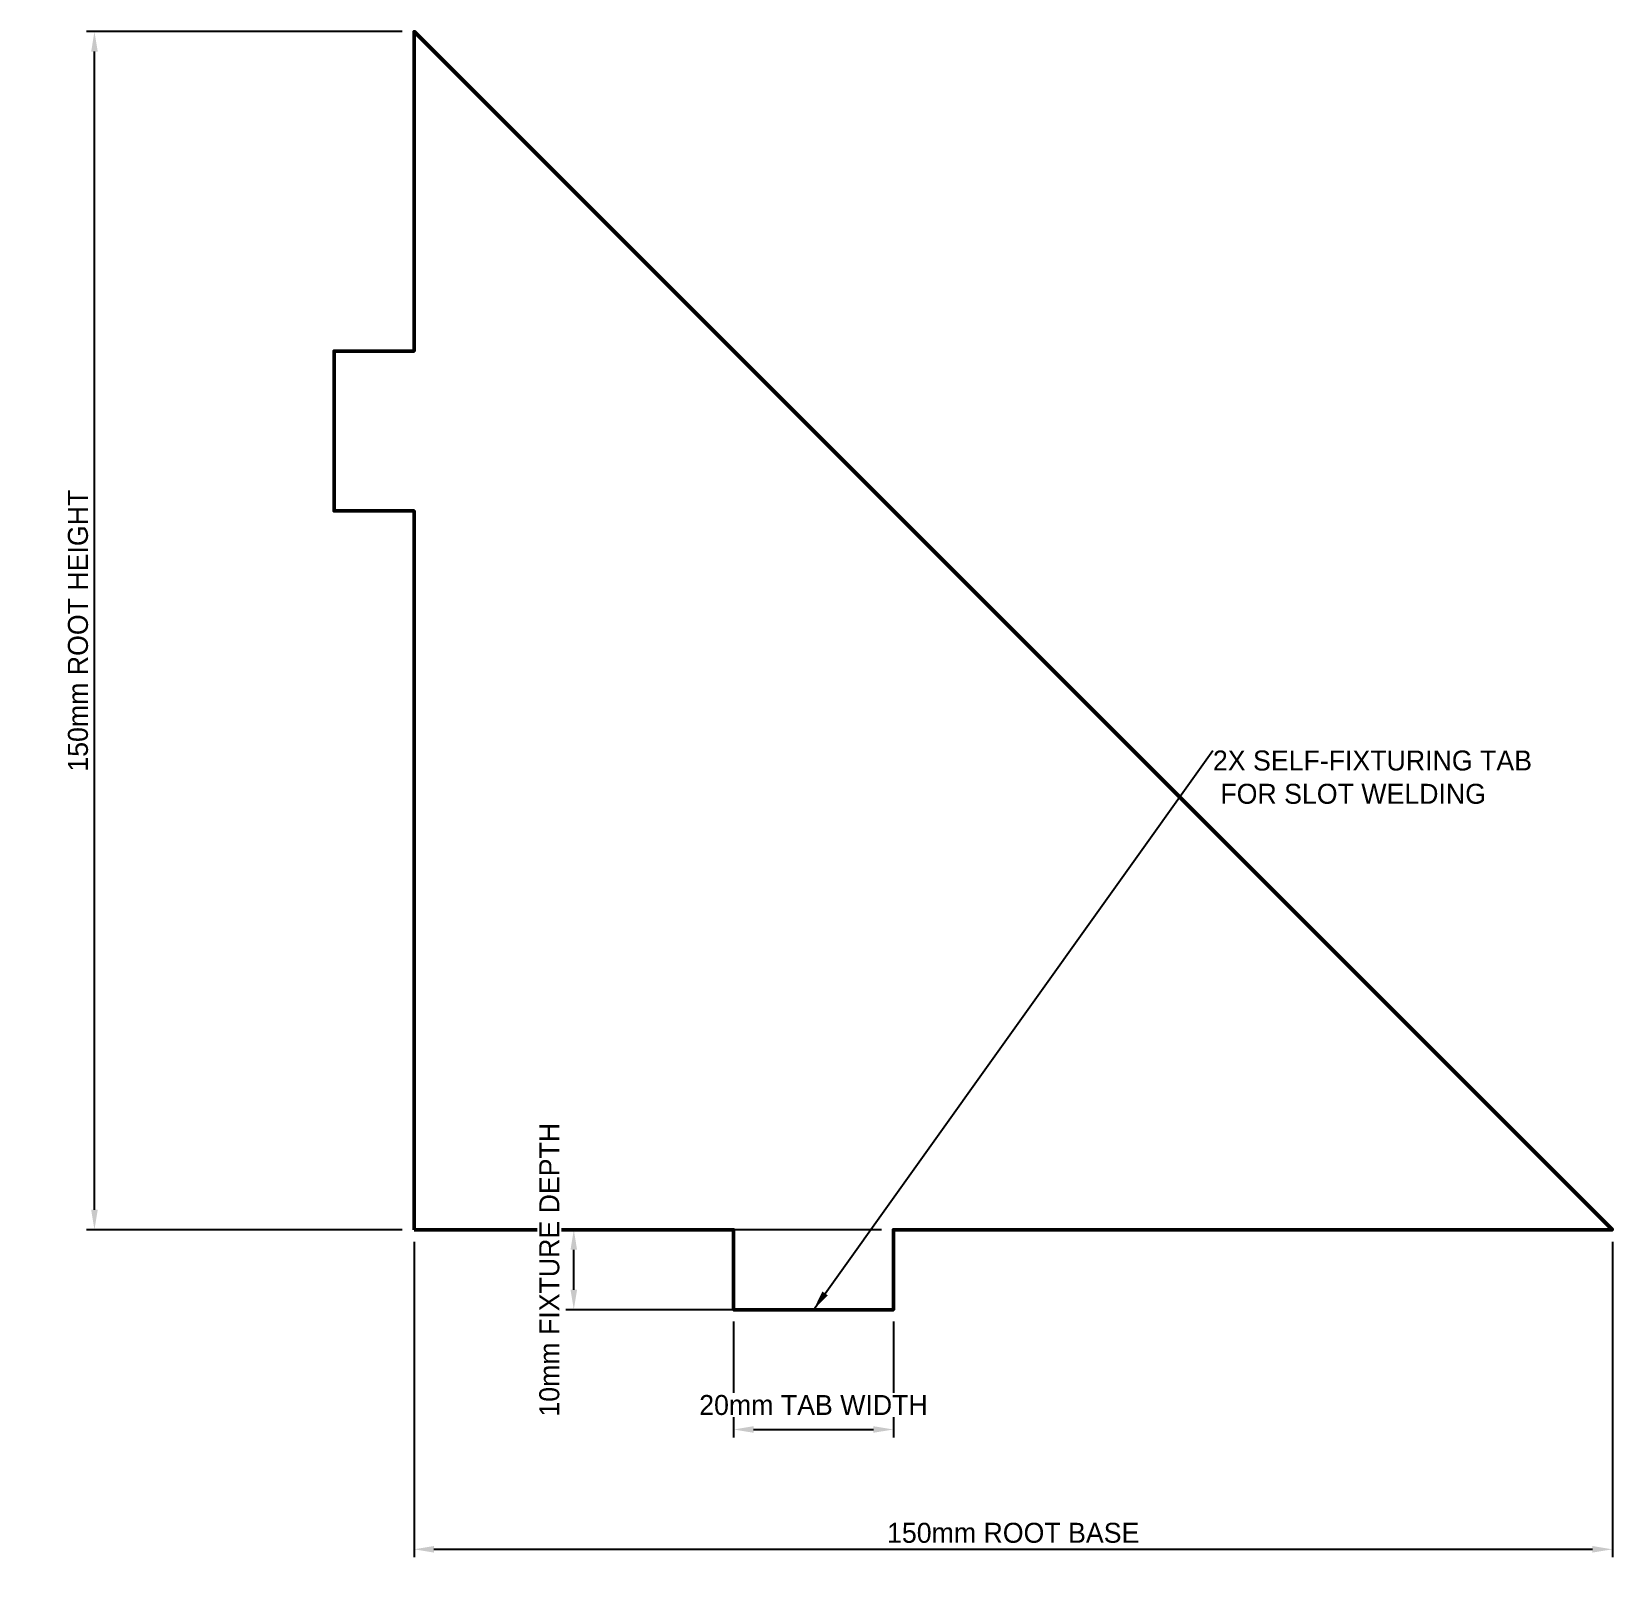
# Model space of a CAD drawing. Header units: metres. Extents: x -48 to 150, y -44 to 150.
import ezdxf

# ---------------------------------------------------------------- set-up
doc = ezdxf.new("R2010")
doc.units = ezdxf.units.M
doc.layers.add('DIMENSIONS', color=7, linetype='Continuous', lineweight=25)
doc.layers.add('GEOMETRY', color=7, linetype='Continuous', lineweight=50)
doc.dimstyles.new('ENGINEERING_STYLE', dxfattribs={"dimtxt": 2.5, "dimasz": 2.5, "dimexe": 1, "dimexo": 1.5, "dimgap": 0.8, "dimtad": 1, "dimcen": 2.5, "dimazin": 3, "dimtfac": 1, "dimtmove": 0, "dimatfit": 3, "dimtfill": 1})

msp = doc.modelspace()

# ---------------------------------------------------------------- linework, layer by layer
at = {"layer": 'GEOMETRY'}
msp.add_lwpolyline([(0, 0), (40, 0), (40, -10), (60, -10), (60, 0), (150, 0), (0, 150), (0, 110), (-10, 110), (-10, 90), (0, 90), (0, 0)], close=True, dxfattribs=at)

# ---------------------------------------------------------------- texts
at = {"layer": 'DIMENSIONS', "insert": (100, 60), "char_height": 2.5, "attachment_point": 1}
msp.add_mtext('2X SELF-FIXTURING TAB\\P FOR SLOT WELDING', dxfattribs=at)

# ---------------------------------------------------------------- next in the draw order: dimensions: what is measured, and where the dimension line sits
at = {"layer": 'DIMENSIONS'}
msp.add_linear_dim(base=(0, -40), p1=(0, 0), p2=(150, 0), text='150mm ROOT BASE', dimstyle='ENGINEERING_STYLE', dxfattribs=at).render()

# ---------------------------------------------------------------- next in the draw order: dimensions: what is measured, and where the dimension line sits
msp.add_linear_dim(base=(-40, 0), p1=(0, 0), p2=(0, 150), angle=90, text='150mm ROOT HEIGHT', dimstyle='ENGINEERING_STYLE', dxfattribs=at).render()
msp.add_linear_dim(base=(40, -25), p1=(40, -10), p2=(60, -10), text='20mm TAB WIDTH', dimstyle='ENGINEERING_STYLE', dxfattribs=at).render()

# ---------------------------------------------------------------- next in the draw order: dimensions: what is measured, and where the dimension line sits
msp.add_linear_dim(base=(20, -10), p1=(60, -10), p2=(60, 0), angle=90, text='10mm FIXTURE DEPTH', dimstyle='ENGINEERING_STYLE', dxfattribs=at).render()

# ---------------------------------------------------------------- next in the draw order: leaders
msp.add_leader([(50, -10), (100, 60)], dimstyle='ENGINEERING_STYLE', dxfattribs=at)

doc.saveas('drawing.dxf')
